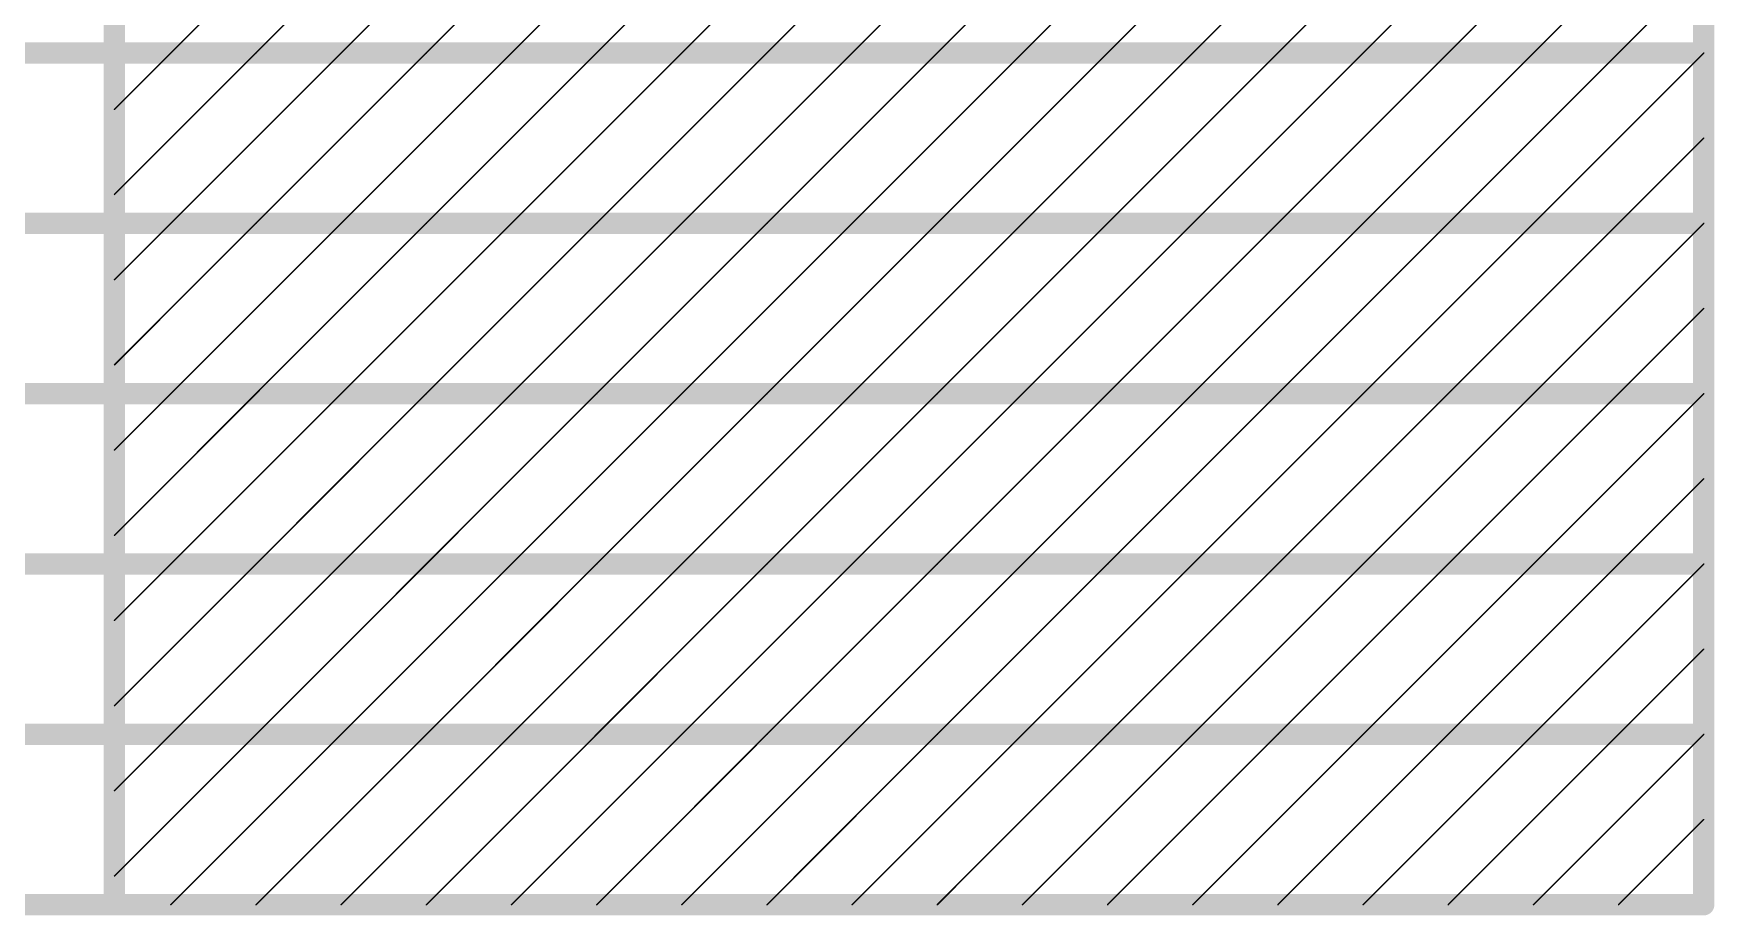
# Model space of a CAD drawing. Header units: inches. Extents: x 0 to 5271, y 0 to 5417.
# Drawn here: x 98.62 to 128.7, y 146.88 to 162.65 of the extents above; entities that cross this region are included whole.
import ezdxf

# ---------------------------------------------------------------- set-up
doc = ezdxf.new("R2010")
doc.units = ezdxf.units.IN
doc.layers.add('Dimensions', color=6, linetype='Continuous')

msp = doc.modelspace()

# ---------------------------------------------------------------- linework, layer by layer
at = {"layer": 'Dimensions'}
for points in [[(100.068, 147.066, 0.381, 0.381, 0), (100.068, 214.122, 0.381, 0.381, 0)], [(128.508, 147.066, 0.381, 0.381, 0), (128.508, 214.122, 0.381, 0.381, 0)], [(101.076, 162.306, 0.0254, 0.0254, 0), (104.124, 165.354, 0.0254, 0.0254, 0)], [(102.6, 162.306, 0.0254, 0.0254, 0), (105.648, 165.354, 0.0254, 0.0254, 0)], [(104.124, 162.306, 0.0254, 0.0254, 0), (107.172, 165.354, 0.0254, 0.0254, 0)], [(105.648, 162.306, 0.0254, 0.0254, 0), (108.696, 165.354, 0.0254, 0.0254, 0)], [(107.172, 162.306, 0.0254, 0.0254, 0), (110.22, 165.354, 0.0254, 0.0254, 0)], [(108.696, 162.306, 0.0254, 0.0254, 0), (111.744, 165.354, 0.0254, 0.0254, 0)], [(110.22, 162.306, 0.0254, 0.0254, 0), (113.268, 165.354, 0.0254, 0.0254, 0)], [(111.744, 162.306, 0.0254, 0.0254, 0), (114.792, 165.354, 0.0254, 0.0254, 0)], [(113.268, 162.306, 0.0254, 0.0254, 0), (116.316, 165.354, 0.0254, 0.0254, 0)], [(114.792, 162.306, 0.0254, 0.0254, 0), (117.84, 165.354, 0.0254, 0.0254, 0)], [(116.316, 162.306, 0.0254, 0.0254, 0), (119.364, 165.354, 0.0254, 0.0254, 0)], [(117.84, 162.306, 0.0254, 0.0254, 0), (120.888, 165.354, 0.0254, 0.0254, 0)], [(119.364, 162.306, 0.0254, 0.0254, 0), (122.412, 165.354, 0.0254, 0.0254, 0)], [(120.888, 162.306, 0.0254, 0.0254, 0), (123.936, 165.354, 0.0254, 0.0254, 0)], [(122.412, 162.306, 0.0254, 0.0254, 0), (125.46, 165.354, 0.0254, 0.0254, 0)], [(123.936, 162.306, 0.0254, 0.0254, 0), (126.984, 165.354, 0.0254, 0.0254, 0)], [(125.46, 162.306, 0.0254, 0.0254, 0), (128.508, 165.354, 0.0254, 0.0254, 0)], [(126.984, 162.306, 0.0254, 0.0254, 0), (128.508, 163.83, 0.0254, 0.0254, 0)], [(85.594, 162.306, 0.381, 0.381, 0), (100.068, 162.306, 0.381, 0.381, 0)], [(100.068, 162.306, 0.381, 0.381, 0), (128.508, 162.306, 0.381, 0.381, 0)], [(100.068, 159.774, 0.0254, 0.0254, 0), (102.6, 162.306, 0.0254, 0.0254, 0)], [(100.068, 161.298, 0.0254, 0.0254, 0), (101.076, 162.306, 0.0254, 0.0254, 0)], [(101.076, 159.258, 0.0254, 0.0254, 0), (104.124, 162.306, 0.0254, 0.0254, 0)], [(102.6, 159.258, 0.0254, 0.0254, 0), (105.648, 162.306, 0.0254, 0.0254, 0)], [(104.124, 159.258, 0.0254, 0.0254, 0), (107.172, 162.306, 0.0254, 0.0254, 0)], [(105.648, 159.258, 0.0254, 0.0254, 0), (108.696, 162.306, 0.0254, 0.0254, 0)], [(107.172, 159.258, 0.0254, 0.0254, 0), (110.22, 162.306, 0.0254, 0.0254, 0)], [(108.696, 159.258, 0.0254, 0.0254, 0), (111.744, 162.306, 0.0254, 0.0254, 0)], [(110.22, 159.258, 0.0254, 0.0254, 0), (113.268, 162.306, 0.0254, 0.0254, 0)], [(111.744, 159.258, 0.0254, 0.0254, 0), (114.792, 162.306, 0.0254, 0.0254, 0)], [(113.268, 159.258, 0.0254, 0.0254, 0), (116.316, 162.306, 0.0254, 0.0254, 0)], [(114.792, 159.258, 0.0254, 0.0254, 0), (117.84, 162.306, 0.0254, 0.0254, 0)], [(116.316, 159.258, 0.0254, 0.0254, 0), (119.364, 162.306, 0.0254, 0.0254, 0)], [(117.84, 159.258, 0.0254, 0.0254, 0), (120.888, 162.306, 0.0254, 0.0254, 0)], [(119.364, 159.258, 0.0254, 0.0254, 0), (122.412, 162.306, 0.0254, 0.0254, 0)], [(120.888, 159.258, 0.0254, 0.0254, 0), (123.936, 162.306, 0.0254, 0.0254, 0)], [(122.412, 159.258, 0.0254, 0.0254, 0), (125.46, 162.306, 0.0254, 0.0254, 0)], [(123.936, 159.258, 0.0254, 0.0254, 0), (126.984, 162.306, 0.0254, 0.0254, 0)], [(125.46, 159.258, 0.0254, 0.0254, 0), (128.508, 162.306, 0.0254, 0.0254, 0)], [(126.984, 159.258, 0.0254, 0.0254, 0), (128.508, 160.782, 0.0254, 0.0254, 0)], [(85.594, 159.258, 0.381, 0.381, 0), (100.068, 159.258, 0.381, 0.381, 0)], [(100.068, 159.258, 0.381, 0.381, 0), (128.508, 159.258, 0.381, 0.381, 0)], [(100.068, 156.726, 0.0254, 0.0254, 0), (102.6, 159.258, 0.0254, 0.0254, 0)], [(100.068, 158.25, 0.0254, 0.0254, 0), (101.076, 159.258, 0.0254, 0.0254, 0)], [(101.076, 156.21, 0.0254, 0.0254, 0), (104.124, 159.258, 0.0254, 0.0254, 0)], [(102.6, 156.21, 0.0254, 0.0254, 0), (105.648, 159.258, 0.0254, 0.0254, 0)], [(104.124, 156.21, 0.0254, 0.0254, 0), (107.172, 159.258, 0.0254, 0.0254, 0)], [(105.648, 156.21, 0.0254, 0.0254, 0), (108.696, 159.258, 0.0254, 0.0254, 0)], [(107.172, 156.21, 0.0254, 0.0254, 0), (110.22, 159.258, 0.0254, 0.0254, 0)], [(108.696, 156.21, 0.0254, 0.0254, 0), (111.744, 159.258, 0.0254, 0.0254, 0)], [(110.22, 156.21, 0.0254, 0.0254, 0), (113.268, 159.258, 0.0254, 0.0254, 0)], [(111.744, 156.21, 0.0254, 0.0254, 0), (114.792, 159.258, 0.0254, 0.0254, 0)], [(113.268, 156.21, 0.0254, 0.0254, 0), (116.316, 159.258, 0.0254, 0.0254, 0)], [(114.792, 156.21, 0.0254, 0.0254, 0), (117.84, 159.258, 0.0254, 0.0254, 0)], [(116.316, 156.21, 0.0254, 0.0254, 0), (119.364, 159.258, 0.0254, 0.0254, 0)], [(117.84, 156.21, 0.0254, 0.0254, 0), (120.888, 159.258, 0.0254, 0.0254, 0)], [(119.364, 156.21, 0.0254, 0.0254, 0), (122.412, 159.258, 0.0254, 0.0254, 0)], [(120.888, 156.21, 0.0254, 0.0254, 0), (123.936, 159.258, 0.0254, 0.0254, 0)], [(122.412, 156.21, 0.0254, 0.0254, 0), (125.46, 159.258, 0.0254, 0.0254, 0)], [(123.936, 156.21, 0.0254, 0.0254, 0), (126.984, 159.258, 0.0254, 0.0254, 0)], [(125.46, 156.21, 0.0254, 0.0254, 0), (128.508, 159.258, 0.0254, 0.0254, 0)], [(126.984, 156.21, 0.0254, 0.0254, 0), (128.508, 157.734, 0.0254, 0.0254, 0)], [(85.594, 156.21, 0.381, 0.381, 0), (100.068, 156.21, 0.381, 0.381, 0)], [(100.068, 156.21, 0.381, 0.381, 0), (128.508, 156.21, 0.381, 0.381, 0)], [(100.068, 153.678, 0.0254, 0.0254, 0), (102.6, 156.21, 0.0254, 0.0254, 0)], [(100.068, 155.202, 0.0254, 0.0254, 0), (101.076, 156.21, 0.0254, 0.0254, 0)], [(101.076, 153.162, 0.0254, 0.0254, 0), (104.124, 156.21, 0.0254, 0.0254, 0)], [(102.6, 153.162, 0.0254, 0.0254, 0), (105.648, 156.21, 0.0254, 0.0254, 0)], [(104.124, 153.162, 0.0254, 0.0254, 0), (107.172, 156.21, 0.0254, 0.0254, 0)], [(105.648, 153.162, 0.0254, 0.0254, 0), (108.696, 156.21, 0.0254, 0.0254, 0)], [(107.172, 153.162, 0.0254, 0.0254, 0), (110.22, 156.21, 0.0254, 0.0254, 0)], [(108.696, 153.162, 0.0254, 0.0254, 0), (111.744, 156.21, 0.0254, 0.0254, 0)], [(110.22, 153.162, 0.0254, 0.0254, 0), (113.268, 156.21, 0.0254, 0.0254, 0)], [(111.744, 153.162, 0.0254, 0.0254, 0), (114.792, 156.21, 0.0254, 0.0254, 0)], [(113.268, 153.162, 0.0254, 0.0254, 0), (116.316, 156.21, 0.0254, 0.0254, 0)], [(114.792, 153.162, 0.0254, 0.0254, 0), (117.84, 156.21, 0.0254, 0.0254, 0)], [(116.316, 153.162, 0.0254, 0.0254, 0), (119.364, 156.21, 0.0254, 0.0254, 0)], [(117.84, 153.162, 0.0254, 0.0254, 0), (120.888, 156.21, 0.0254, 0.0254, 0)], [(119.364, 153.162, 0.0254, 0.0254, 0), (122.412, 156.21, 0.0254, 0.0254, 0)], [(120.888, 153.162, 0.0254, 0.0254, 0), (123.936, 156.21, 0.0254, 0.0254, 0)], [(122.412, 153.162, 0.0254, 0.0254, 0), (125.46, 156.21, 0.0254, 0.0254, 0)], [(123.936, 153.162, 0.0254, 0.0254, 0), (126.984, 156.21, 0.0254, 0.0254, 0)], [(125.46, 153.162, 0.0254, 0.0254, 0), (128.508, 156.21, 0.0254, 0.0254, 0)], [(126.984, 153.162, 0.0254, 0.0254, 0), (128.508, 154.686, 0.0254, 0.0254, 0)], [(85.594, 153.162, 0.381, 0.381, 0), (100.068, 153.162, 0.381, 0.381, 0)], [(100.068, 153.162, 0.381, 0.381, 0), (128.508, 153.162, 0.381, 0.381, 0)], [(100.068, 150.63, 0.0254, 0.0254, 0), (102.6, 153.162, 0.0254, 0.0254, 0)], [(100.068, 152.154, 0.0254, 0.0254, 0), (101.076, 153.162, 0.0254, 0.0254, 0)], [(101.076, 150.114, 0.0254, 0.0254, 0), (104.124, 153.162, 0.0254, 0.0254, 0)], [(102.6, 150.114, 0.0254, 0.0254, 0), (105.648, 153.162, 0.0254, 0.0254, 0)], [(104.124, 150.114, 0.0254, 0.0254, 0), (107.172, 153.162, 0.0254, 0.0254, 0)], [(105.648, 150.114, 0.0254, 0.0254, 0), (108.696, 153.162, 0.0254, 0.0254, 0)], [(107.172, 150.114, 0.0254, 0.0254, 0), (110.22, 153.162, 0.0254, 0.0254, 0)], [(108.696, 150.114, 0.0254, 0.0254, 0), (111.744, 153.162, 0.0254, 0.0254, 0)], [(110.22, 150.114, 0.0254, 0.0254, 0), (113.268, 153.162, 0.0254, 0.0254, 0)], [(111.744, 150.114, 0.0254, 0.0254, 0), (114.792, 153.162, 0.0254, 0.0254, 0)], [(113.268, 150.114, 0.0254, 0.0254, 0), (116.316, 153.162, 0.0254, 0.0254, 0)], [(114.792, 150.114, 0.0254, 0.0254, 0), (117.84, 153.162, 0.0254, 0.0254, 0)], [(116.316, 150.114, 0.0254, 0.0254, 0), (119.364, 153.162, 0.0254, 0.0254, 0)], [(117.84, 150.114, 0.0254, 0.0254, 0), (120.888, 153.162, 0.0254, 0.0254, 0)], [(119.364, 150.114, 0.0254, 0.0254, 0), (122.412, 153.162, 0.0254, 0.0254, 0)], [(120.888, 150.114, 0.0254, 0.0254, 0), (123.936, 153.162, 0.0254, 0.0254, 0)], [(122.412, 150.114, 0.0254, 0.0254, 0), (125.46, 153.162, 0.0254, 0.0254, 0)], [(123.936, 150.114, 0.0254, 0.0254, 0), (126.984, 153.162, 0.0254, 0.0254, 0)], [(125.46, 150.114, 0.0254, 0.0254, 0), (128.508, 153.162, 0.0254, 0.0254, 0)], [(126.984, 150.114, 0.0254, 0.0254, 0), (128.508, 151.638, 0.0254, 0.0254, 0)], [(85.594, 150.114, 0.381, 0.381, 0), (100.068, 150.114, 0.381, 0.381, 0)], [(100.068, 150.114, 0.381, 0.381, 0), (128.508, 150.114, 0.381, 0.381, 0)], [(100.068, 147.582, 0.0254, 0.0254, 0), (102.6, 150.114, 0.0254, 0.0254, 0)], [(100.068, 149.106, 0.0254, 0.0254, 0), (101.076, 150.114, 0.0254, 0.0254, 0)], [(101.076, 147.066, 0.0254, 0.0254, 0), (104.124, 150.114, 0.0254, 0.0254, 0)], [(102.6, 147.066, 0.0254, 0.0254, 0), (105.648, 150.114, 0.0254, 0.0254, 0)], [(104.124, 147.066, 0.0254, 0.0254, 0), (107.172, 150.114, 0.0254, 0.0254, 0)], [(105.648, 147.066, 0.0254, 0.0254, 0), (108.696, 150.114, 0.0254, 0.0254, 0)], [(107.172, 147.066, 0.0254, 0.0254, 0), (110.22, 150.114, 0.0254, 0.0254, 0)], [(108.696, 147.066, 0.0254, 0.0254, 0), (111.744, 150.114, 0.0254, 0.0254, 0)], [(110.22, 147.066, 0.0254, 0.0254, 0), (113.268, 150.114, 0.0254, 0.0254, 0)], [(111.744, 147.066, 0.0254, 0.0254, 0), (114.792, 150.114, 0.0254, 0.0254, 0)], [(113.268, 147.066, 0.0254, 0.0254, 0), (116.316, 150.114, 0.0254, 0.0254, 0)], [(114.792, 147.066, 0.0254, 0.0254, 0), (117.84, 150.114, 0.0254, 0.0254, 0)], [(116.316, 147.066, 0.0254, 0.0254, 0), (119.364, 150.114, 0.0254, 0.0254, 0)], [(117.84, 147.066, 0.0254, 0.0254, 0), (120.888, 150.114, 0.0254, 0.0254, 0)], [(119.364, 147.066, 0.0254, 0.0254, 0), (122.412, 150.114, 0.0254, 0.0254, 0)], [(120.888, 147.066, 0.0254, 0.0254, 0), (123.936, 150.114, 0.0254, 0.0254, 0)], [(122.412, 147.066, 0.0254, 0.0254, 0), (125.46, 150.114, 0.0254, 0.0254, 0)], [(123.936, 147.066, 0.0254, 0.0254, 0), (126.984, 150.114, 0.0254, 0.0254, 0)], [(125.46, 147.066, 0.0254, 0.0254, 0), (128.508, 150.114, 0.0254, 0.0254, 0)], [(126.984, 147.066, 0.0254, 0.0254, 0), (128.508, 148.59, 0.0254, 0.0254, 0)], [(85.594, 147.066, 0.381, 0.381, 0), (100.068, 147.066, 0.381, 0.381, 0)], [(100.068, 147.066, 0.381, 0.381, 0), (128.508, 147.066, 0.381, 0.381, 0)]]:
    msp.add_lwpolyline(points, format="xyseb", dxfattribs=at)
for points in [[(99.973, 162.306, 0.191, 0.191, 1), (100.164, 162.306, 0.191, 0.191, 1)], [(99.973, 162.306, 0.191, 0.191, 1), (100.164, 162.306, 0.191, 0.191, 1)], [(128.413, 162.306, 0.191, 0.191, 1), (128.603, 162.306, 0.191, 0.191, 1)], [(101.07, 162.306, 0.0127, 0.0127, 1), (101.083, 162.306, 0.0127, 0.0127, 1)], [(101.07, 162.306, 0.0127, 0.0127, 1), (101.083, 162.306, 0.0127, 0.0127, 1)], [(102.594, 162.306, 0.0127, 0.0127, 1), (102.607, 162.306, 0.0127, 0.0127, 1)], [(102.594, 162.306, 0.0127, 0.0127, 1), (102.607, 162.306, 0.0127, 0.0127, 1)], [(104.118, 162.306, 0.0127, 0.0127, 1), (104.131, 162.306, 0.0127, 0.0127, 1)], [(104.118, 162.306, 0.0127, 0.0127, 1), (104.131, 162.306, 0.0127, 0.0127, 1)], [(105.642, 162.306, 0.0127, 0.0127, 1), (105.655, 162.306, 0.0127, 0.0127, 1)], [(105.642, 162.306, 0.0127, 0.0127, 1), (105.655, 162.306, 0.0127, 0.0127, 1)], [(107.166, 162.306, 0.0127, 0.0127, 1), (107.179, 162.306, 0.0127, 0.0127, 1)], [(107.166, 162.306, 0.0127, 0.0127, 1), (107.179, 162.306, 0.0127, 0.0127, 1)], [(108.69, 162.306, 0.0127, 0.0127, 1), (108.703, 162.306, 0.0127, 0.0127, 1)], [(108.69, 162.306, 0.0127, 0.0127, 1), (108.703, 162.306, 0.0127, 0.0127, 1)], [(110.214, 162.306, 0.0127, 0.0127, 1), (110.227, 162.306, 0.0127, 0.0127, 1)], [(110.214, 162.306, 0.0127, 0.0127, 1), (110.227, 162.306, 0.0127, 0.0127, 1)], [(111.738, 162.306, 0.0127, 0.0127, 1), (111.751, 162.306, 0.0127, 0.0127, 1)], [(111.738, 162.306, 0.0127, 0.0127, 1), (111.751, 162.306, 0.0127, 0.0127, 1)], [(113.262, 162.306, 0.0127, 0.0127, 1), (113.275, 162.306, 0.0127, 0.0127, 1)], [(113.262, 162.306, 0.0127, 0.0127, 1), (113.275, 162.306, 0.0127, 0.0127, 1)], [(114.786, 162.306, 0.0127, 0.0127, 1), (114.799, 162.306, 0.0127, 0.0127, 1)], [(114.786, 162.306, 0.0127, 0.0127, 1), (114.799, 162.306, 0.0127, 0.0127, 1)], [(116.31, 162.306, 0.0127, 0.0127, 1), (116.323, 162.306, 0.0127, 0.0127, 1)], [(116.31, 162.306, 0.0127, 0.0127, 1), (116.323, 162.306, 0.0127, 0.0127, 1)], [(117.834, 162.306, 0.0127, 0.0127, 1), (117.847, 162.306, 0.0127, 0.0127, 1)], [(117.834, 162.306, 0.0127, 0.0127, 1), (117.847, 162.306, 0.0127, 0.0127, 1)], [(119.358, 162.306, 0.0127, 0.0127, 1), (119.371, 162.306, 0.0127, 0.0127, 1)], [(119.358, 162.306, 0.0127, 0.0127, 1), (119.371, 162.306, 0.0127, 0.0127, 1)], [(120.882, 162.306, 0.0127, 0.0127, 1), (120.895, 162.306, 0.0127, 0.0127, 1)], [(120.882, 162.306, 0.0127, 0.0127, 1), (120.895, 162.306, 0.0127, 0.0127, 1)], [(122.406, 162.306, 0.0127, 0.0127, 1), (122.419, 162.306, 0.0127, 0.0127, 1)], [(122.406, 162.306, 0.0127, 0.0127, 1), (122.419, 162.306, 0.0127, 0.0127, 1)], [(123.93, 162.306, 0.0127, 0.0127, 1), (123.943, 162.306, 0.0127, 0.0127, 1)], [(123.93, 162.306, 0.0127, 0.0127, 1), (123.943, 162.306, 0.0127, 0.0127, 1)], [(125.454, 162.306, 0.0127, 0.0127, 1), (125.467, 162.306, 0.0127, 0.0127, 1)], [(125.454, 162.306, 0.0127, 0.0127, 1), (125.467, 162.306, 0.0127, 0.0127, 1)], [(126.978, 162.306, 0.0127, 0.0127, 1), (126.991, 162.306, 0.0127, 0.0127, 1)], [(126.978, 162.306, 0.0127, 0.0127, 1), (126.991, 162.306, 0.0127, 0.0127, 1)], [(128.502, 162.306, 0.0127, 0.0127, 1), (128.515, 162.306, 0.0127, 0.0127, 1)], [(100.062, 161.298, 0.0127, 0.0127, 1), (100.075, 161.298, 0.0127, 0.0127, 1)], [(128.502, 160.782, 0.0127, 0.0127, 1), (128.515, 160.782, 0.0127, 0.0127, 1)], [(100.062, 159.774, 0.0127, 0.0127, 1), (100.075, 159.774, 0.0127, 0.0127, 1)], [(99.973, 159.258, 0.191, 0.191, 1), (100.164, 159.258, 0.191, 0.191, 1)], [(99.973, 159.258, 0.191, 0.191, 1), (100.164, 159.258, 0.191, 0.191, 1)], [(128.413, 159.258, 0.191, 0.191, 1), (128.603, 159.258, 0.191, 0.191, 1)], [(101.07, 159.258, 0.0127, 0.0127, 1), (101.083, 159.258, 0.0127, 0.0127, 1)], [(101.07, 159.258, 0.0127, 0.0127, 1), (101.083, 159.258, 0.0127, 0.0127, 1)], [(102.594, 159.258, 0.0127, 0.0127, 1), (102.607, 159.258, 0.0127, 0.0127, 1)], [(102.594, 159.258, 0.0127, 0.0127, 1), (102.607, 159.258, 0.0127, 0.0127, 1)], [(104.118, 159.258, 0.0127, 0.0127, 1), (104.131, 159.258, 0.0127, 0.0127, 1)], [(104.118, 159.258, 0.0127, 0.0127, 1), (104.131, 159.258, 0.0127, 0.0127, 1)], [(105.642, 159.258, 0.0127, 0.0127, 1), (105.655, 159.258, 0.0127, 0.0127, 1)], [(105.642, 159.258, 0.0127, 0.0127, 1), (105.655, 159.258, 0.0127, 0.0127, 1)], [(107.166, 159.258, 0.0127, 0.0127, 1), (107.179, 159.258, 0.0127, 0.0127, 1)], [(107.166, 159.258, 0.0127, 0.0127, 1), (107.179, 159.258, 0.0127, 0.0127, 1)], [(108.69, 159.258, 0.0127, 0.0127, 1), (108.703, 159.258, 0.0127, 0.0127, 1)], [(108.69, 159.258, 0.0127, 0.0127, 1), (108.703, 159.258, 0.0127, 0.0127, 1)], [(110.214, 159.258, 0.0127, 0.0127, 1), (110.227, 159.258, 0.0127, 0.0127, 1)], [(110.214, 159.258, 0.0127, 0.0127, 1), (110.227, 159.258, 0.0127, 0.0127, 1)], [(111.738, 159.258, 0.0127, 0.0127, 1), (111.751, 159.258, 0.0127, 0.0127, 1)], [(111.738, 159.258, 0.0127, 0.0127, 1), (111.751, 159.258, 0.0127, 0.0127, 1)], [(113.262, 159.258, 0.0127, 0.0127, 1), (113.275, 159.258, 0.0127, 0.0127, 1)], [(113.262, 159.258, 0.0127, 0.0127, 1), (113.275, 159.258, 0.0127, 0.0127, 1)], [(114.786, 159.258, 0.0127, 0.0127, 1), (114.799, 159.258, 0.0127, 0.0127, 1)], [(114.786, 159.258, 0.0127, 0.0127, 1), (114.799, 159.258, 0.0127, 0.0127, 1)], [(116.31, 159.258, 0.0127, 0.0127, 1), (116.323, 159.258, 0.0127, 0.0127, 1)], [(116.31, 159.258, 0.0127, 0.0127, 1), (116.323, 159.258, 0.0127, 0.0127, 1)], [(117.834, 159.258, 0.0127, 0.0127, 1), (117.847, 159.258, 0.0127, 0.0127, 1)], [(117.834, 159.258, 0.0127, 0.0127, 1), (117.847, 159.258, 0.0127, 0.0127, 1)], [(119.358, 159.258, 0.0127, 0.0127, 1), (119.371, 159.258, 0.0127, 0.0127, 1)], [(119.358, 159.258, 0.0127, 0.0127, 1), (119.371, 159.258, 0.0127, 0.0127, 1)], [(120.882, 159.258, 0.0127, 0.0127, 1), (120.895, 159.258, 0.0127, 0.0127, 1)], [(120.882, 159.258, 0.0127, 0.0127, 1), (120.895, 159.258, 0.0127, 0.0127, 1)], [(122.406, 159.258, 0.0127, 0.0127, 1), (122.419, 159.258, 0.0127, 0.0127, 1)], [(122.406, 159.258, 0.0127, 0.0127, 1), (122.419, 159.258, 0.0127, 0.0127, 1)], [(123.93, 159.258, 0.0127, 0.0127, 1), (123.943, 159.258, 0.0127, 0.0127, 1)], [(123.93, 159.258, 0.0127, 0.0127, 1), (123.943, 159.258, 0.0127, 0.0127, 1)], [(125.454, 159.258, 0.0127, 0.0127, 1), (125.467, 159.258, 0.0127, 0.0127, 1)], [(125.454, 159.258, 0.0127, 0.0127, 1), (125.467, 159.258, 0.0127, 0.0127, 1)], [(126.978, 159.258, 0.0127, 0.0127, 1), (126.991, 159.258, 0.0127, 0.0127, 1)], [(126.978, 159.258, 0.0127, 0.0127, 1), (126.991, 159.258, 0.0127, 0.0127, 1)], [(128.502, 159.258, 0.0127, 0.0127, 1), (128.515, 159.258, 0.0127, 0.0127, 1)], [(100.062, 158.25, 0.0127, 0.0127, 1), (100.075, 158.25, 0.0127, 0.0127, 1)], [(128.502, 157.734, 0.0127, 0.0127, 1), (128.515, 157.734, 0.0127, 0.0127, 1)], [(100.062, 156.726, 0.0127, 0.0127, 1), (100.075, 156.726, 0.0127, 0.0127, 1)], [(99.973, 156.21, 0.191, 0.191, 1), (100.164, 156.21, 0.191, 0.191, 1)], [(99.973, 156.21, 0.191, 0.191, 1), (100.164, 156.21, 0.191, 0.191, 1)], [(101.07, 156.21, 0.0127, 0.0127, 1), (101.083, 156.21, 0.0127, 0.0127, 1)], [(101.07, 156.21, 0.0127, 0.0127, 1), (101.083, 156.21, 0.0127, 0.0127, 1)], [(102.594, 156.21, 0.0127, 0.0127, 1), (102.607, 156.21, 0.0127, 0.0127, 1)], [(102.594, 156.21, 0.0127, 0.0127, 1), (102.607, 156.21, 0.0127, 0.0127, 1)], [(104.118, 156.21, 0.0127, 0.0127, 1), (104.131, 156.21, 0.0127, 0.0127, 1)], [(104.118, 156.21, 0.0127, 0.0127, 1), (104.131, 156.21, 0.0127, 0.0127, 1)], [(105.642, 156.21, 0.0127, 0.0127, 1), (105.655, 156.21, 0.0127, 0.0127, 1)], [(105.642, 156.21, 0.0127, 0.0127, 1), (105.655, 156.21, 0.0127, 0.0127, 1)], [(107.166, 156.21, 0.0127, 0.0127, 1), (107.179, 156.21, 0.0127, 0.0127, 1)], [(107.166, 156.21, 0.0127, 0.0127, 1), (107.179, 156.21, 0.0127, 0.0127, 1)], [(108.69, 156.21, 0.0127, 0.0127, 1), (108.703, 156.21, 0.0127, 0.0127, 1)], [(108.69, 156.21, 0.0127, 0.0127, 1), (108.703, 156.21, 0.0127, 0.0127, 1)], [(110.214, 156.21, 0.0127, 0.0127, 1), (110.227, 156.21, 0.0127, 0.0127, 1)], [(110.214, 156.21, 0.0127, 0.0127, 1), (110.227, 156.21, 0.0127, 0.0127, 1)], [(111.738, 156.21, 0.0127, 0.0127, 1), (111.751, 156.21, 0.0127, 0.0127, 1)], [(111.738, 156.21, 0.0127, 0.0127, 1), (111.751, 156.21, 0.0127, 0.0127, 1)], [(113.262, 156.21, 0.0127, 0.0127, 1), (113.275, 156.21, 0.0127, 0.0127, 1)], [(113.262, 156.21, 0.0127, 0.0127, 1), (113.275, 156.21, 0.0127, 0.0127, 1)], [(114.786, 156.21, 0.0127, 0.0127, 1), (114.799, 156.21, 0.0127, 0.0127, 1)], [(114.786, 156.21, 0.0127, 0.0127, 1), (114.799, 156.21, 0.0127, 0.0127, 1)], [(116.31, 156.21, 0.0127, 0.0127, 1), (116.323, 156.21, 0.0127, 0.0127, 1)], [(116.31, 156.21, 0.0127, 0.0127, 1), (116.323, 156.21, 0.0127, 0.0127, 1)], [(117.834, 156.21, 0.0127, 0.0127, 1), (117.847, 156.21, 0.0127, 0.0127, 1)], [(117.834, 156.21, 0.0127, 0.0127, 1), (117.847, 156.21, 0.0127, 0.0127, 1)], [(119.358, 156.21, 0.0127, 0.0127, 1), (119.371, 156.21, 0.0127, 0.0127, 1)], [(119.358, 156.21, 0.0127, 0.0127, 1), (119.371, 156.21, 0.0127, 0.0127, 1)], [(120.882, 156.21, 0.0127, 0.0127, 1), (120.895, 156.21, 0.0127, 0.0127, 1)], [(120.882, 156.21, 0.0127, 0.0127, 1), (120.895, 156.21, 0.0127, 0.0127, 1)], [(122.406, 156.21, 0.0127, 0.0127, 1), (122.419, 156.21, 0.0127, 0.0127, 1)], [(122.406, 156.21, 0.0127, 0.0127, 1), (122.419, 156.21, 0.0127, 0.0127, 1)], [(123.93, 156.21, 0.0127, 0.0127, 1), (123.943, 156.21, 0.0127, 0.0127, 1)], [(123.93, 156.21, 0.0127, 0.0127, 1), (123.943, 156.21, 0.0127, 0.0127, 1)], [(125.454, 156.21, 0.0127, 0.0127, 1), (125.467, 156.21, 0.0127, 0.0127, 1)], [(125.454, 156.21, 0.0127, 0.0127, 1), (125.467, 156.21, 0.0127, 0.0127, 1)], [(126.978, 156.21, 0.0127, 0.0127, 1), (126.991, 156.21, 0.0127, 0.0127, 1)], [(126.978, 156.21, 0.0127, 0.0127, 1), (126.991, 156.21, 0.0127, 0.0127, 1)], [(128.413, 156.21, 0.191, 0.191, 1), (128.603, 156.21, 0.191, 0.191, 1)], [(128.502, 156.21, 0.0127, 0.0127, 1), (128.515, 156.21, 0.0127, 0.0127, 1)], [(100.062, 155.202, 0.0127, 0.0127, 1), (100.075, 155.202, 0.0127, 0.0127, 1)], [(128.502, 154.686, 0.0127, 0.0127, 1), (128.515, 154.686, 0.0127, 0.0127, 1)], [(100.062, 153.678, 0.0127, 0.0127, 1), (100.075, 153.678, 0.0127, 0.0127, 1)], [(99.973, 153.162, 0.191, 0.191, 1), (100.164, 153.162, 0.191, 0.191, 1)], [(99.973, 153.162, 0.191, 0.191, 1), (100.164, 153.162, 0.191, 0.191, 1)], [(101.07, 153.162, 0.0127, 0.0127, 1), (101.083, 153.162, 0.0127, 0.0127, 1)], [(101.07, 153.162, 0.0127, 0.0127, 1), (101.083, 153.162, 0.0127, 0.0127, 1)], [(102.594, 153.162, 0.0127, 0.0127, 1), (102.607, 153.162, 0.0127, 0.0127, 1)], [(102.594, 153.162, 0.0127, 0.0127, 1), (102.607, 153.162, 0.0127, 0.0127, 1)], [(104.118, 153.162, 0.0127, 0.0127, 1), (104.131, 153.162, 0.0127, 0.0127, 1)], [(104.118, 153.162, 0.0127, 0.0127, 1), (104.131, 153.162, 0.0127, 0.0127, 1)], [(105.642, 153.162, 0.0127, 0.0127, 1), (105.655, 153.162, 0.0127, 0.0127, 1)], [(105.642, 153.162, 0.0127, 0.0127, 1), (105.655, 153.162, 0.0127, 0.0127, 1)], [(107.166, 153.162, 0.0127, 0.0127, 1), (107.179, 153.162, 0.0127, 0.0127, 1)], [(107.166, 153.162, 0.0127, 0.0127, 1), (107.179, 153.162, 0.0127, 0.0127, 1)], [(108.69, 153.162, 0.0127, 0.0127, 1), (108.703, 153.162, 0.0127, 0.0127, 1)], [(108.69, 153.162, 0.0127, 0.0127, 1), (108.703, 153.162, 0.0127, 0.0127, 1)], [(110.214, 153.162, 0.0127, 0.0127, 1), (110.227, 153.162, 0.0127, 0.0127, 1)], [(110.214, 153.162, 0.0127, 0.0127, 1), (110.227, 153.162, 0.0127, 0.0127, 1)], [(111.738, 153.162, 0.0127, 0.0127, 1), (111.751, 153.162, 0.0127, 0.0127, 1)], [(111.738, 153.162, 0.0127, 0.0127, 1), (111.751, 153.162, 0.0127, 0.0127, 1)], [(113.262, 153.162, 0.0127, 0.0127, 1), (113.275, 153.162, 0.0127, 0.0127, 1)], [(113.262, 153.162, 0.0127, 0.0127, 1), (113.275, 153.162, 0.0127, 0.0127, 1)], [(114.786, 153.162, 0.0127, 0.0127, 1), (114.799, 153.162, 0.0127, 0.0127, 1)], [(114.786, 153.162, 0.0127, 0.0127, 1), (114.799, 153.162, 0.0127, 0.0127, 1)], [(116.31, 153.162, 0.0127, 0.0127, 1), (116.323, 153.162, 0.0127, 0.0127, 1)], [(116.31, 153.162, 0.0127, 0.0127, 1), (116.323, 153.162, 0.0127, 0.0127, 1)], [(117.834, 153.162, 0.0127, 0.0127, 1), (117.847, 153.162, 0.0127, 0.0127, 1)], [(117.834, 153.162, 0.0127, 0.0127, 1), (117.847, 153.162, 0.0127, 0.0127, 1)], [(119.358, 153.162, 0.0127, 0.0127, 1), (119.371, 153.162, 0.0127, 0.0127, 1)], [(119.358, 153.162, 0.0127, 0.0127, 1), (119.371, 153.162, 0.0127, 0.0127, 1)], [(120.882, 153.162, 0.0127, 0.0127, 1), (120.895, 153.162, 0.0127, 0.0127, 1)], [(120.882, 153.162, 0.0127, 0.0127, 1), (120.895, 153.162, 0.0127, 0.0127, 1)], [(122.406, 153.162, 0.0127, 0.0127, 1), (122.419, 153.162, 0.0127, 0.0127, 1)], [(122.406, 153.162, 0.0127, 0.0127, 1), (122.419, 153.162, 0.0127, 0.0127, 1)], [(123.93, 153.162, 0.0127, 0.0127, 1), (123.943, 153.162, 0.0127, 0.0127, 1)], [(123.93, 153.162, 0.0127, 0.0127, 1), (123.943, 153.162, 0.0127, 0.0127, 1)], [(125.454, 153.162, 0.0127, 0.0127, 1), (125.467, 153.162, 0.0127, 0.0127, 1)], [(125.454, 153.162, 0.0127, 0.0127, 1), (125.467, 153.162, 0.0127, 0.0127, 1)], [(126.978, 153.162, 0.0127, 0.0127, 1), (126.991, 153.162, 0.0127, 0.0127, 1)], [(126.978, 153.162, 0.0127, 0.0127, 1), (126.991, 153.162, 0.0127, 0.0127, 1)], [(128.413, 153.162, 0.191, 0.191, 1), (128.603, 153.162, 0.191, 0.191, 1)], [(128.502, 153.162, 0.0127, 0.0127, 1), (128.515, 153.162, 0.0127, 0.0127, 1)], [(100.062, 152.154, 0.0127, 0.0127, 1), (100.075, 152.154, 0.0127, 0.0127, 1)], [(128.502, 151.638, 0.0127, 0.0127, 1), (128.515, 151.638, 0.0127, 0.0127, 1)], [(100.062, 150.63, 0.0127, 0.0127, 1), (100.075, 150.63, 0.0127, 0.0127, 1)], [(99.973, 150.114, 0.191, 0.191, 1), (100.164, 150.114, 0.191, 0.191, 1)], [(99.973, 150.114, 0.191, 0.191, 1), (100.164, 150.114, 0.191, 0.191, 1)], [(101.07, 150.114, 0.0127, 0.0127, 1), (101.083, 150.114, 0.0127, 0.0127, 1)], [(101.07, 150.114, 0.0127, 0.0127, 1), (101.083, 150.114, 0.0127, 0.0127, 1)], [(102.594, 150.114, 0.0127, 0.0127, 1), (102.607, 150.114, 0.0127, 0.0127, 1)], [(102.594, 150.114, 0.0127, 0.0127, 1), (102.607, 150.114, 0.0127, 0.0127, 1)], [(104.118, 150.114, 0.0127, 0.0127, 1), (104.131, 150.114, 0.0127, 0.0127, 1)], [(104.118, 150.114, 0.0127, 0.0127, 1), (104.131, 150.114, 0.0127, 0.0127, 1)], [(105.642, 150.114, 0.0127, 0.0127, 1), (105.655, 150.114, 0.0127, 0.0127, 1)], [(105.642, 150.114, 0.0127, 0.0127, 1), (105.655, 150.114, 0.0127, 0.0127, 1)], [(107.166, 150.114, 0.0127, 0.0127, 1), (107.179, 150.114, 0.0127, 0.0127, 1)], [(107.166, 150.114, 0.0127, 0.0127, 1), (107.179, 150.114, 0.0127, 0.0127, 1)], [(108.69, 150.114, 0.0127, 0.0127, 1), (108.703, 150.114, 0.0127, 0.0127, 1)], [(108.69, 150.114, 0.0127, 0.0127, 1), (108.703, 150.114, 0.0127, 0.0127, 1)], [(110.214, 150.114, 0.0127, 0.0127, 1), (110.227, 150.114, 0.0127, 0.0127, 1)], [(110.214, 150.114, 0.0127, 0.0127, 1), (110.227, 150.114, 0.0127, 0.0127, 1)], [(111.738, 150.114, 0.0127, 0.0127, 1), (111.751, 150.114, 0.0127, 0.0127, 1)], [(111.738, 150.114, 0.0127, 0.0127, 1), (111.751, 150.114, 0.0127, 0.0127, 1)], [(113.262, 150.114, 0.0127, 0.0127, 1), (113.275, 150.114, 0.0127, 0.0127, 1)], [(113.262, 150.114, 0.0127, 0.0127, 1), (113.275, 150.114, 0.0127, 0.0127, 1)], [(114.786, 150.114, 0.0127, 0.0127, 1), (114.799, 150.114, 0.0127, 0.0127, 1)], [(114.786, 150.114, 0.0127, 0.0127, 1), (114.799, 150.114, 0.0127, 0.0127, 1)], [(116.31, 150.114, 0.0127, 0.0127, 1), (116.323, 150.114, 0.0127, 0.0127, 1)], [(116.31, 150.114, 0.0127, 0.0127, 1), (116.323, 150.114, 0.0127, 0.0127, 1)], [(117.834, 150.114, 0.0127, 0.0127, 1), (117.847, 150.114, 0.0127, 0.0127, 1)], [(117.834, 150.114, 0.0127, 0.0127, 1), (117.847, 150.114, 0.0127, 0.0127, 1)], [(119.358, 150.114, 0.0127, 0.0127, 1), (119.371, 150.114, 0.0127, 0.0127, 1)], [(119.358, 150.114, 0.0127, 0.0127, 1), (119.371, 150.114, 0.0127, 0.0127, 1)], [(120.882, 150.114, 0.0127, 0.0127, 1), (120.895, 150.114, 0.0127, 0.0127, 1)], [(120.882, 150.114, 0.0127, 0.0127, 1), (120.895, 150.114, 0.0127, 0.0127, 1)], [(122.406, 150.114, 0.0127, 0.0127, 1), (122.419, 150.114, 0.0127, 0.0127, 1)], [(122.406, 150.114, 0.0127, 0.0127, 1), (122.419, 150.114, 0.0127, 0.0127, 1)], [(123.93, 150.114, 0.0127, 0.0127, 1), (123.943, 150.114, 0.0127, 0.0127, 1)], [(123.93, 150.114, 0.0127, 0.0127, 1), (123.943, 150.114, 0.0127, 0.0127, 1)], [(125.454, 150.114, 0.0127, 0.0127, 1), (125.467, 150.114, 0.0127, 0.0127, 1)], [(125.454, 150.114, 0.0127, 0.0127, 1), (125.467, 150.114, 0.0127, 0.0127, 1)], [(126.978, 150.114, 0.0127, 0.0127, 1), (126.991, 150.114, 0.0127, 0.0127, 1)], [(126.978, 150.114, 0.0127, 0.0127, 1), (126.991, 150.114, 0.0127, 0.0127, 1)], [(128.413, 150.114, 0.191, 0.191, 1), (128.603, 150.114, 0.191, 0.191, 1)], [(128.502, 150.114, 0.0127, 0.0127, 1), (128.515, 150.114, 0.0127, 0.0127, 1)], [(100.062, 149.106, 0.0127, 0.0127, 1), (100.075, 149.106, 0.0127, 0.0127, 1)], [(128.502, 148.59, 0.0127, 0.0127, 1), (128.515, 148.59, 0.0127, 0.0127, 1)], [(100.062, 147.582, 0.0127, 0.0127, 1), (100.075, 147.582, 0.0127, 0.0127, 1)], [(99.973, 147.066, 0.191, 0.191, 1), (100.164, 147.066, 0.191, 0.191, 1)], [(99.973, 147.066, 0.191, 0.191, 1), (100.164, 147.066, 0.191, 0.191, 1)], [(99.973, 147.066, 0.191, 0.191, 1), (100.164, 147.066, 0.191, 0.191, 1)], [(128.413, 147.066, 0.191, 0.191, 1), (128.603, 147.066, 0.191, 0.191, 1)], [(128.413, 147.066, 0.191, 0.191, 1), (128.603, 147.066, 0.191, 0.191, 1)], [(101.07, 147.066, 0.0127, 0.0127, 1), (101.083, 147.066, 0.0127, 0.0127, 1)], [(102.594, 147.066, 0.0127, 0.0127, 1), (102.607, 147.066, 0.0127, 0.0127, 1)], [(104.118, 147.066, 0.0127, 0.0127, 1), (104.131, 147.066, 0.0127, 0.0127, 1)], [(105.642, 147.066, 0.0127, 0.0127, 1), (105.655, 147.066, 0.0127, 0.0127, 1)], [(107.166, 147.066, 0.0127, 0.0127, 1), (107.179, 147.066, 0.0127, 0.0127, 1)], [(108.69, 147.066, 0.0127, 0.0127, 1), (108.703, 147.066, 0.0127, 0.0127, 1)], [(110.214, 147.066, 0.0127, 0.0127, 1), (110.227, 147.066, 0.0127, 0.0127, 1)], [(111.738, 147.066, 0.0127, 0.0127, 1), (111.751, 147.066, 0.0127, 0.0127, 1)], [(113.262, 147.066, 0.0127, 0.0127, 1), (113.275, 147.066, 0.0127, 0.0127, 1)], [(114.786, 147.066, 0.0127, 0.0127, 1), (114.799, 147.066, 0.0127, 0.0127, 1)], [(116.31, 147.066, 0.0127, 0.0127, 1), (116.323, 147.066, 0.0127, 0.0127, 1)], [(117.834, 147.066, 0.0127, 0.0127, 1), (117.847, 147.066, 0.0127, 0.0127, 1)], [(119.358, 147.066, 0.0127, 0.0127, 1), (119.371, 147.066, 0.0127, 0.0127, 1)], [(120.882, 147.066, 0.0127, 0.0127, 1), (120.895, 147.066, 0.0127, 0.0127, 1)], [(122.406, 147.066, 0.0127, 0.0127, 1), (122.419, 147.066, 0.0127, 0.0127, 1)], [(123.93, 147.066, 0.0127, 0.0127, 1), (123.943, 147.066, 0.0127, 0.0127, 1)], [(125.454, 147.066, 0.0127, 0.0127, 1), (125.467, 147.066, 0.0127, 0.0127, 1)], [(126.978, 147.066, 0.0127, 0.0127, 1), (126.991, 147.066, 0.0127, 0.0127, 1)]]:
    msp.add_lwpolyline(points, format="xyseb", close=True, dxfattribs=at)

doc.saveas('drawing.dxf')
